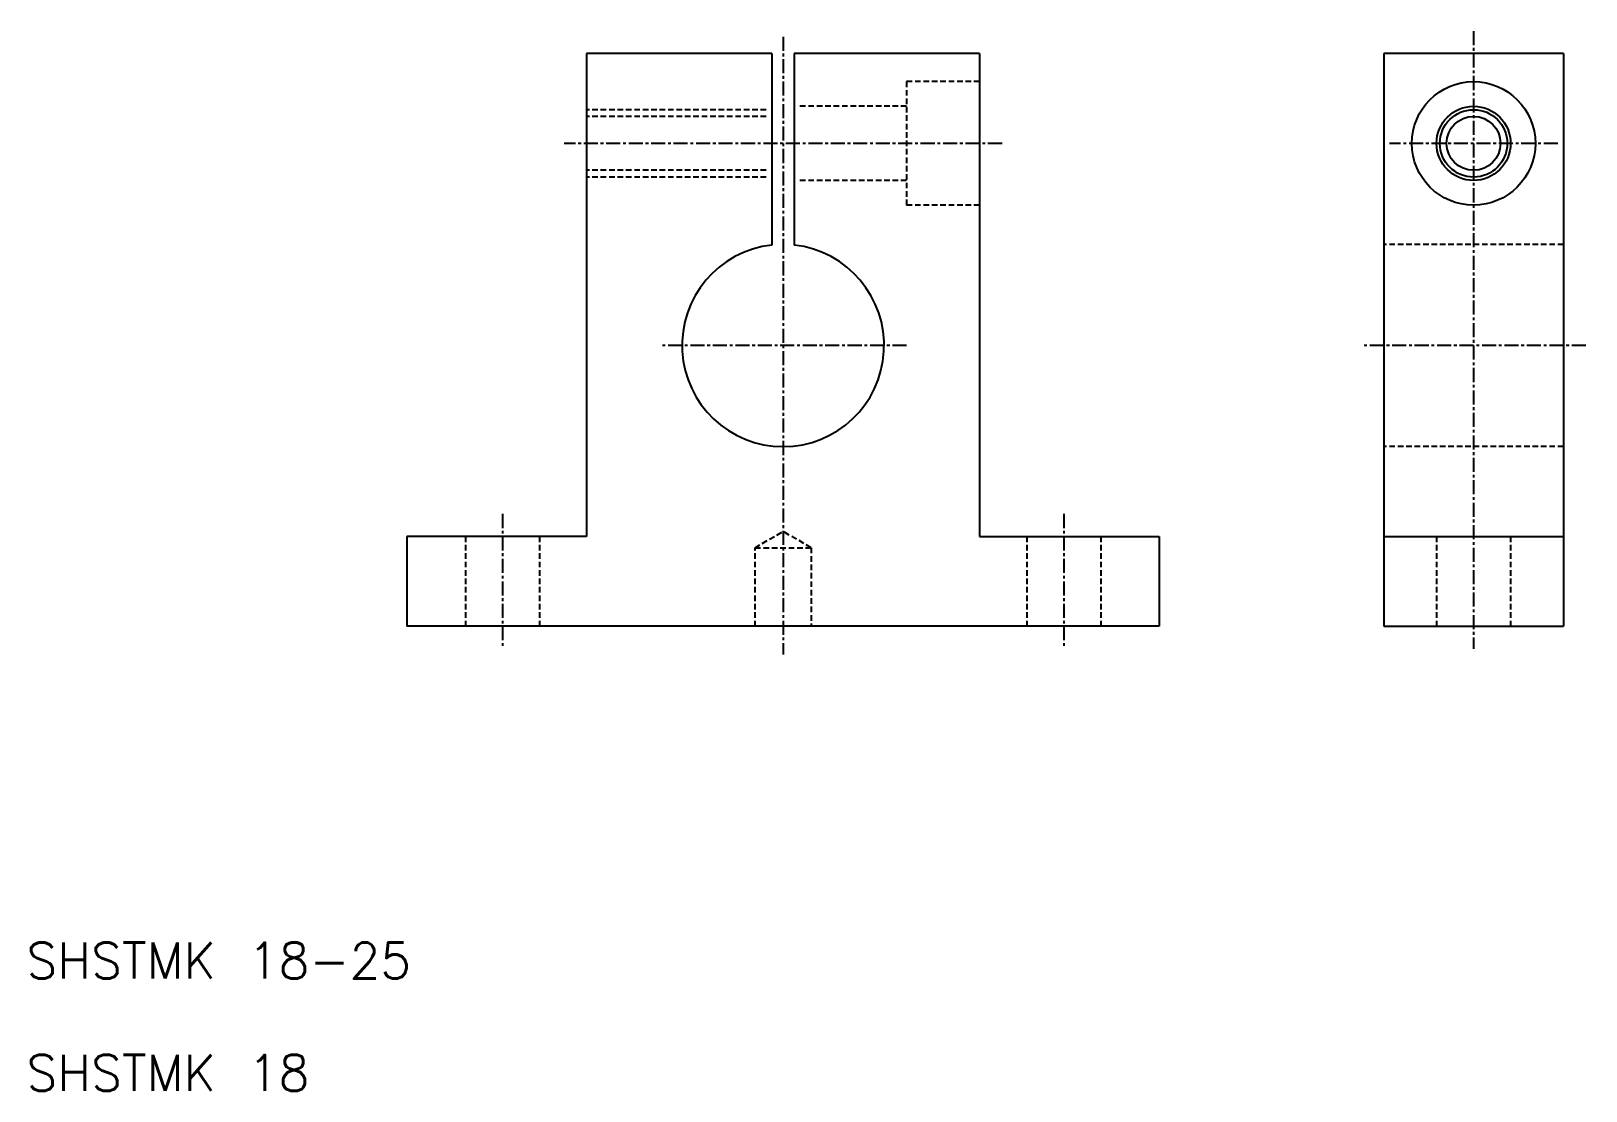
# Model space of a CAD drawing. Extents: x 1613 to 1751, y 87 to 181.
import ezdxf

# ---------------------------------------------------------------- set-up
doc = ezdxf.new("R2010")
doc.units = 0
doc.linetypes.add('CENTER', pattern=[2, 1.25, -0.25, 0.25, -0.25])
doc.linetypes.add('DASHED', pattern=[0.75, 0.5, -0.25])
doc.layers.get('0').update_dxf_attribs({"linetype": 'CONTINUOUS'})
doc.layers.add('CENTER', color=1, linetype='CENTER')
doc.styles.get("Standard").update_dxf_attribs({"font": 'txt.shx', "bigfont": 'bigfont.shx'})

msp = doc.modelspace()

# ---------------------------------------------------------------- linework, layer by layer
at = {"color": 7, "linetype": 'CONTINUOUS'}
for p, q in [((1662.37, 179.42), (1662.37, 136.42)), ((1678.87, 179.42), (1662.37, 179.42)), ((1678.87, 179.42), (1678.87, 162.36)), ((1697.37, 179.42), (1680.87, 179.42)), ((1680.87, 179.42), (1680.87, 162.36)), ((1697.37, 179.42), (1697.37, 136.42)), ((1733.37, 179.42), (1733.37, 128.42)), ((1749.37, 179.42), (1733.37, 179.42)), ((1749.37, 179.42), (1749.37, 128.42)), ((1662.37, 136.42), (1646.37, 136.42)), ((1646.37, 136.42), (1646.37, 128.42)), ((1697.37, 136.42), (1713.37, 136.42)), ((1713.37, 136.42), (1713.37, 128.42)), ((1733.37, 136.42), (1749.37, 136.42)), ((1646.37, 134.42), (1646.37, 134.42)), ((1646.37, 132.42), (1646.37, 132.42)), ((1713.37, 128.42), (1646.37, 128.42)), ((1733.37, 128.42), (1749.37, 128.42))]:
    msp.add_line(p, q, dxfattribs=at)
at = {"color": 3, "linetype": 'DASHED'}
for p, q in [((1690.87, 176.92), (1690.87, 165.92)), ((1697.37, 176.92), (1690.87, 176.92)), ((1690.87, 174.72), (1681.37, 174.72)), ((1678.37, 174.42), (1662.37, 174.42)), ((1678.37, 173.82), (1662.37, 173.82)), ((1678.37, 169.02), (1662.37, 169.02)), ((1678.37, 168.42), (1662.37, 168.42)), ((1690.87, 168.12), (1681.37, 168.12)), ((1697.37, 165.92), (1690.87, 165.92)), ((1749.37, 162.42), (1733.37, 162.42)), ((1749.37, 144.42), (1733.37, 144.42)), ((1651.57, 136.42), (1651.57, 128.42)), ((1658.17, 136.42), (1658.17, 128.42)), ((1677.37, 135.42), (1679.87, 136.86)), ((1682.37, 135.42), (1679.87, 136.86)), ((1701.57, 136.42), (1701.57, 128.42)), ((1708.17, 136.42), (1708.17, 128.42)), ((1738.07, 136.42), (1738.07, 128.42)), ((1744.67, 136.42), (1744.67, 128.42)), ((1677.37, 128.42), (1677.37, 135.42)), ((1677.37, 135.42), (1682.37, 135.42)), ((1682.37, 135.42), (1682.37, 128.42))]:
    msp.add_line(p, q, dxfattribs=at)
at = {"color": 7, "linetype": 'CONTINUOUS'}
for radius in [5.5, 3.3, 2.4]:
    msp.add_circle((1741.37, 171.42), radius, dxfattribs=at)
at = {"color": 3, "linetype": 'CONTINUOUS'}
msp.add_circle((1741.37, 171.42), 3, dxfattribs=at)
at = {"color": 7, "linetype": 'CONTINUOUS'}
msp.add_arc((1679.87, 153.42), 9, 96.3794, 83.6206, dxfattribs=at)
at = {"layer": 'CENTER', "color": 1, "linetype": 'CENTER'}
for p, q in [((1741.37, 181.42), (1741.37, 126.42)), ((1679.87, 180.92), (1679.87, 125.92)), ((1699.37, 171.42), (1660.37, 171.42)), ((1748.87, 171.42), (1733.87, 171.42)), ((1690.87, 153.42), (1668.87, 153.42)), ((1751.37, 153.42), (1731.37, 153.42)), ((1654.87, 138.42), (1654.87, 126.42)), ((1704.87, 138.42), (1704.87, 126.42))]:
    msp.add_line(p, q, dxfattribs=at)

# ---------------------------------------------------------------- texts
at = {"color": 7, "linetype": 'CONTINUOUS'}
for s, p in [('SHSTMK 18-25', (1612.48, 97.05)), ('SHSTMK 18', (1612.48, 87.05))]:
    msp.add_text(s, height=3.2, dxfattribs=at).set_placement(p)

doc.saveas('drawing.dxf')
